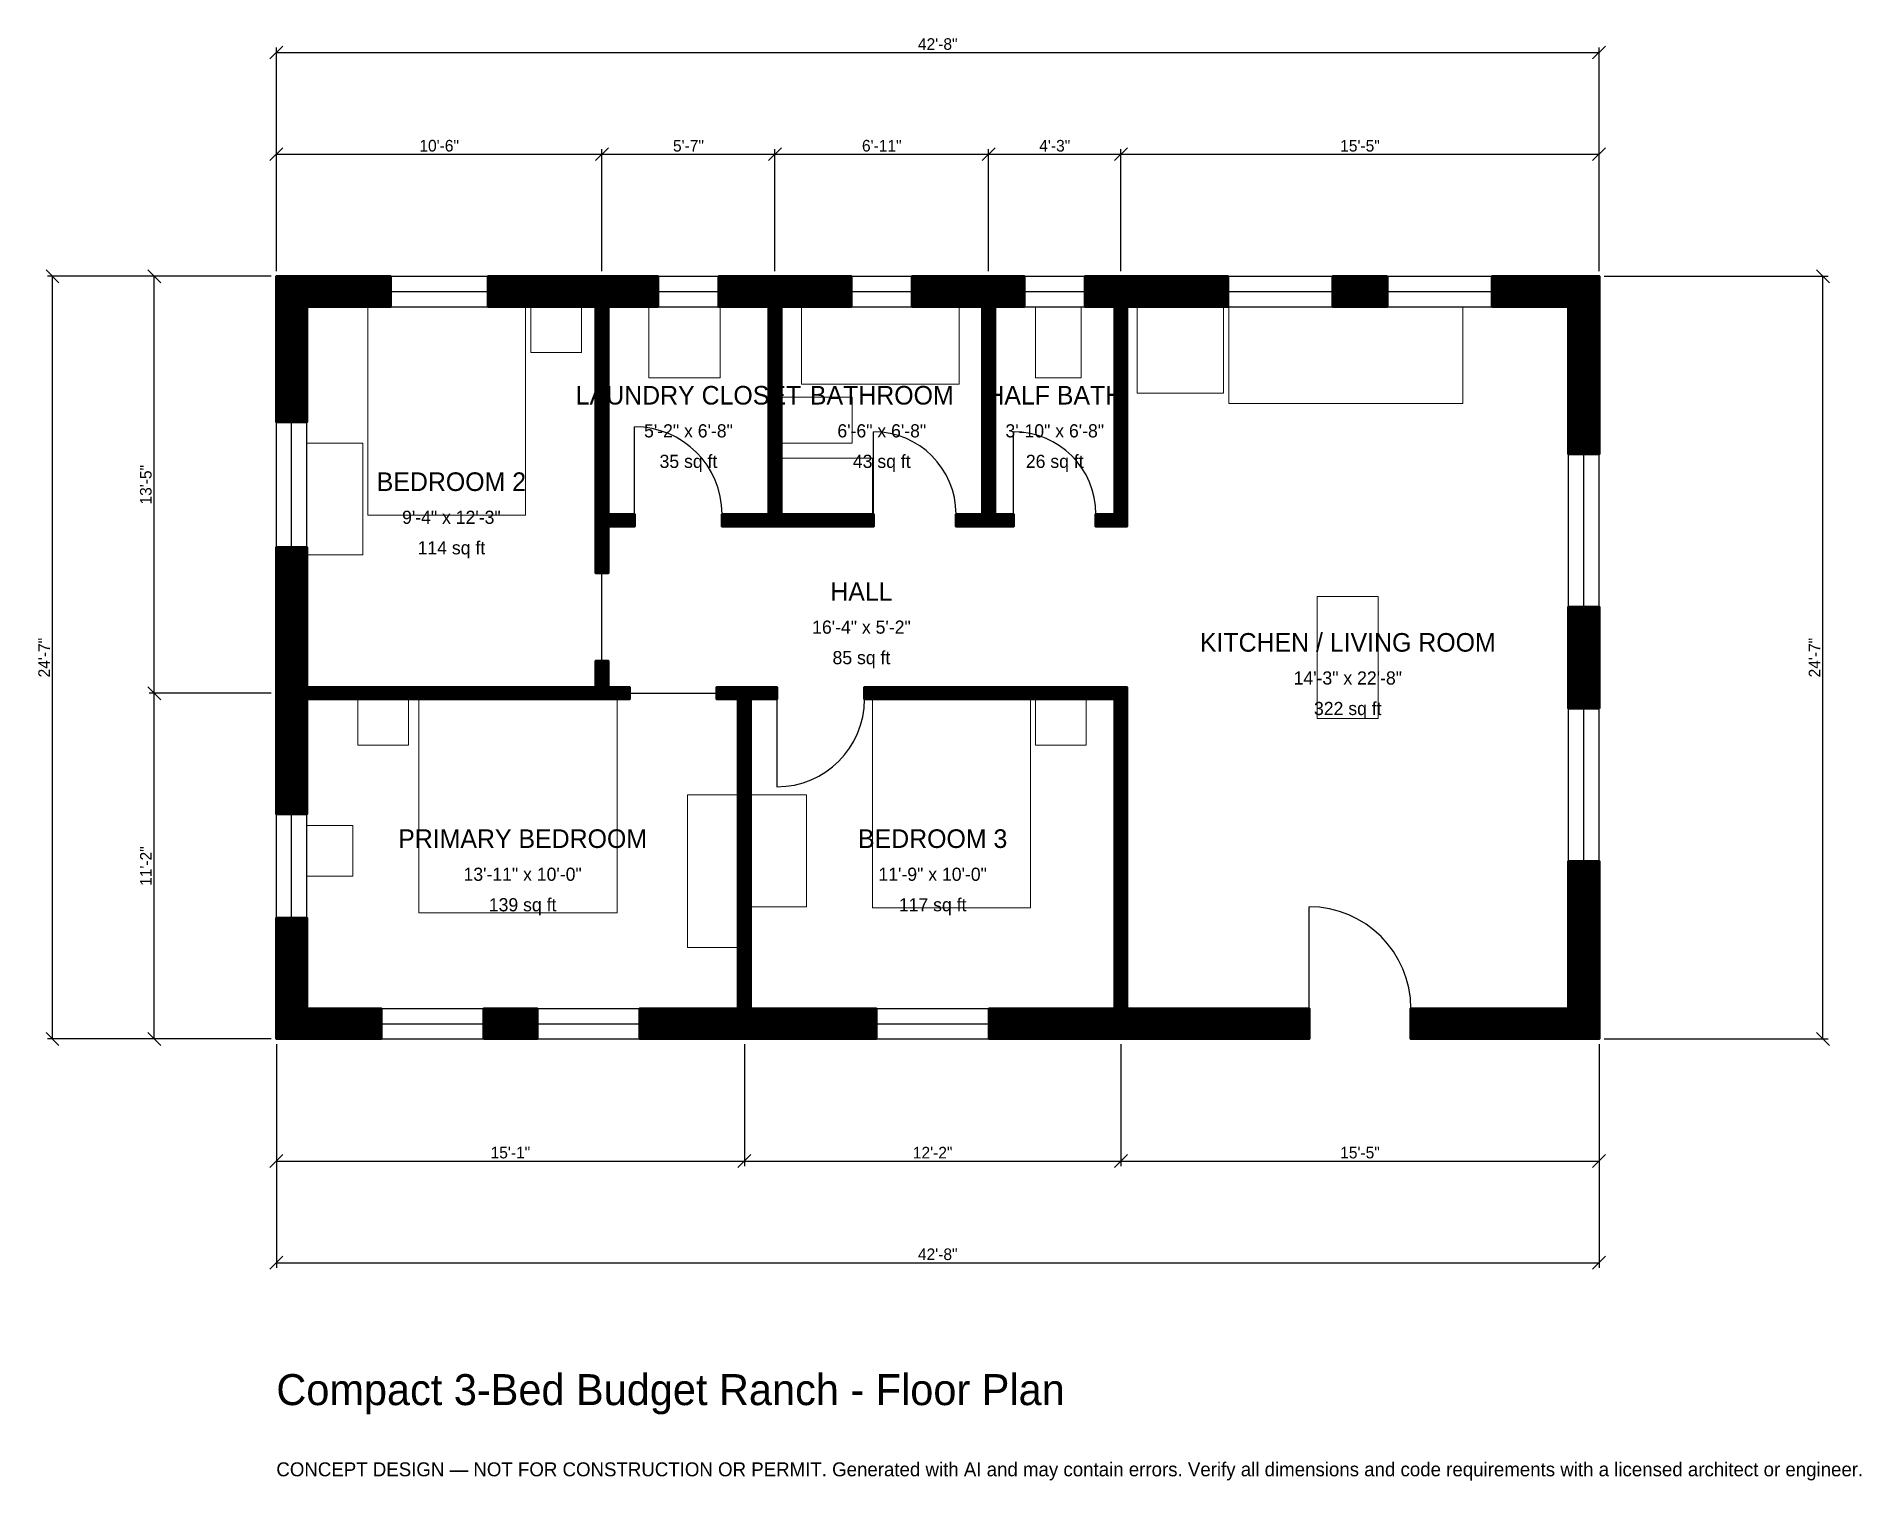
# Model space of a CAD drawing. Header units: inches. Extents: x -93 to 613, y -171 to 388.
import ezdxf
from ezdxf.enums import TextEntityAlignment as Align

# ---------------------------------------------------------------- set-up
doc = ezdxf.new("R2010")
doc.units = ezdxf.units.IN
doc.header["$MEASUREMENT"] = 0
for name, color, linetype, lineweight in [('A-ANNO-DIMS', 1, 'Continuous', 13), ('A-ANNO-TEXT', 7, 'Continuous', 18), ('A-AREA-IDEN', 7, 'Continuous', 18), ('A-DOOR', 2, 'Continuous', 25), ('A-FLOR-FIXT', 9, 'Continuous', 13), ('A-FURN', 9, 'Continuous', 13), ('A-GLAZ', 4, 'Continuous', 25), ('A-WALL', 7, 'Continuous', 50), ('A-WALL-PATT', 8, 'Continuous', 13)]:
    doc.layers.add(name, color=color, linetype=linetype, lineweight=lineweight)
doc.dimstyles.new('PLAN', dxfattribs={"dimtxt": 4.5, "dimasz": 3, "dimexe": 2, "dimexo": 2, "dimgap": 1, "dimtad": 1, "dimdec": 0, "dimlunit": 4, "dimtsz": 2.5, "dimcen": 2.5, "dimclrd": 1, "dimclre": 1, "dimazin": 3, "dimtfac": 1, "dimtmove": 0, "dimatfit": 3})

msp = doc.modelspace()

# ---------------------------------------------------------------- hatches: boundary and pattern name
at = {"layer": 'A-WALL-PATT'}
h = msp.add_hatch(dxfattribs=at)
h.set_pattern_fill('ANSI31', color=8, scale=0.8)
h.paths.add_polyline_path([(175.1969, 0), (140.6168, 0), (140.6168, 11.811), (175.1969, 11.811), (178.7402, 11.811), (178.7402, 131.4961), (170.4724, 131.4961), (170.4724, 136.2205), (178.7402, 136.2205), (183.4646, 136.2205), (193.7008, 136.2205), (193.7008, 131.4961), (183.4646, 131.4961), (183.4646, 11.811), (187.0079, 11.811), (232.0866, 11.811), (232.0866, 0), (187.0079, 0), (183.4646, 0), (183.4646, 0), (178.7402, 0), (178.7402, 0), (175.1969, 0)])
h.paths.add_polyline_path([(80.2493, 0), (80.2493, 11.811), (100.853, 11.811), (100.853, 0), (80.2493, 0)])
h.paths.add_polyline_path([(11.811, 0), (11.811, 0), (0, 0), (0, 0), (0, 0), (0, 11.811), (0, 11.811), (0, 46.8504), (11.811, 46.8504), (11.811, 11.811), (40.4856, 11.811), (40.4856, 0), (11.811, 0)])
h.paths.add_polyline_path([(0, 127.9528), (0, 131.4961), (0, 131.4961), (0, 136.2205), (0, 136.2205), (0, 139.7638), (0, 190.3543), (11.811, 190.3543), (11.811, 139.7638), (11.811, 136.2205), (123.622, 136.2205), (123.622, 146.4567), (128.3465, 146.4567), (128.3465, 136.2205), (136.6142, 136.2205), (136.6142, 131.4961), (128.3465, 131.4961), (123.622, 131.4961), (11.811, 131.4961), (11.811, 127.9528), (11.811, 87.0079), (0, 87.0079), (0, 127.9528)])
h.paths.add_polyline_path([(0, 283.4646), (0, 283.4646), (0, 295.2756), (0, 295.2756), (0, 295.2756), (11.811, 295.2756), (11.811, 295.2756), (44.0945, 295.2756), (44.0945, 283.4646), (11.811, 283.4646), (11.811, 238.7795), (0, 238.7795), (0, 283.4646)])
h.paths.add_polyline_path([(120.0787, 295.2756), (123.622, 295.2756), (123.622, 295.2756), (128.3465, 295.2756), (128.3465, 295.2756), (131.8898, 295.2756), (147.6378, 295.2756), (147.6378, 283.4646), (131.8898, 283.4646), (128.3465, 283.4646), (128.3465, 203.1496), (138.5827, 203.1496), (138.5827, 198.4252), (128.3465, 198.4252), (128.3465, 180.315), (123.622, 180.315), (123.622, 198.4252), (123.622, 203.1496), (123.622, 283.4646), (120.0787, 283.4646), (81.8898, 283.4646), (81.8898, 295.2756), (120.0787, 295.2756)])
h.paths.add_polyline_path([(187.0079, 295.2756), (190.5512, 295.2756), (190.5512, 295.2756), (195.2756, 295.2756), (195.2756, 295.2756), (198.8189, 295.2756), (222.4409, 295.2756), (222.4409, 283.4646), (198.8189, 283.4646), (195.2756, 283.4646), (195.2756, 203.1496), (231.1024, 203.1496), (231.1024, 198.4252), (195.2756, 198.4252), (190.5512, 198.4252), (172.4409, 198.4252), (172.4409, 203.1496), (190.5512, 203.1496), (190.5512, 283.4646), (187.0079, 283.4646), (171.2598, 283.4646), (171.2598, 295.2756), (187.0079, 295.2756)])
h.paths.add_polyline_path([(269.685, 295.2756), (273.2283, 295.2756), (273.2283, 295.2756), (277.9528, 295.2756), (277.9528, 295.2756), (281.4961, 295.2756), (289.3701, 295.2756), (289.3701, 283.4646), (281.4961, 283.4646), (277.9528, 283.4646), (277.9528, 203.1496), (285.2362, 203.1496), (285.2362, 198.4252), (277.9528, 198.4252), (273.2283, 198.4252), (262.9921, 198.4252), (262.9921, 203.1496), (273.2283, 203.1496), (273.2283, 283.4646), (269.685, 283.4646), (246.063, 283.4646), (246.063, 295.2756), (269.685, 295.2756)])
h.paths.add_polyline_path([(320.8661, 295.2756), (324.4094, 295.2756), (324.4094, 295.2756), (329.1339, 295.2756), (329.1339, 295.2756), (332.6772, 295.2756), (368.1759, 295.2756), (368.1759, 283.4646), (332.6772, 283.4646), (329.1339, 283.4646), (329.1339, 203.1496), (329.1339, 198.4252), (324.4094, 198.4252), (317.126, 198.4252), (317.126, 203.1496), (324.4094, 203.1496), (324.4094, 283.4646), (320.8661, 283.4646), (312.9921, 283.4646), (312.9921, 295.2756), (320.8661, 295.2756)])
h.paths.add_polyline_path([(429.8556, 295.2756), (429.8556, 283.4646), (408.727, 283.4646), (408.727, 295.2756), (429.8556, 295.2756)])
h.paths.add_polyline_path([(500, 295.2756), (500, 295.2756), (511.811, 295.2756), (511.811, 295.2756), (511.8111, 295.2756), (511.8111, 283.4646), (511.811, 283.4646), (511.811, 226.378), (500, 226.378), (500, 283.4646), (470.4068, 283.4646), (470.4068, 295.2756), (500, 295.2756)])
h.paths.add_polyline_path([(511.811, 127.9528), (500, 127.9528), (500, 167.3228), (511.811, 167.3228), (511.811, 127.9528)])
h.paths.add_polyline_path([(511.811, 11.811), (511.8111, 11.811), (511.8111, 0), (511.811, 0), (511.811, 0), (500, 0), (500, 0), (438.9764, 0), (438.9764, 11.811), (500, 11.811), (500, 68.8976), (511.811, 68.8976), (511.811, 11.811)])
h.paths.add_polyline_path([(332.6772, 0), (329.1339, 0), (329.1339, 0), (324.4094, 0), (324.4094, 0), (320.8661, 0), (275.7874, 0), (275.7874, 11.811), (320.8661, 11.811), (324.4094, 11.811), (324.4094, 131.4961), (227.5591, 131.4961), (227.5591, 136.2205), (324.4094, 136.2205), (329.1339, 136.2205), (329.1339, 131.4961), (329.1339, 11.811), (332.6772, 11.811), (399.6063, 11.811), (399.6063, 0), (332.6772, 0)])

# ---------------------------------------------------------------- linework, layer by layer
at = {"layer": 'A-DOOR'}
for p, q in [((138.5827, 203.1496), (138.5827, 237.0079)), ((231.1024, 203.1496), (231.1024, 235.0394)), ((285.2362, 203.1496), (285.2362, 235.0394)), ((125.9843, 146.4567), (125.9843, 180.315)), ((136.6142, 133.8583), (170.4724, 133.8583)), ((193.7008, 131.4961), (193.7008, 97.6378)), ((399.6063, 11.811), (399.6063, 51.1811))]:
    msp.add_line(p, q, dxfattribs=at)
for centre, radius, start, end in [((138.5827, 203.1496), 33.8583, 0, 90), ((231.1024, 203.1496), 31.8898, 0, 90), ((285.2362, 203.1496), 31.8898, 0, 90), ((193.7008, 131.4961), 33.8583, 270, 360), ((399.6063, 11.811), 39.3701, 0, 90)]:
    msp.add_arc(centre, radius, start, end, dxfattribs=at)
at = {"layer": 'A-FLOR-FIXT'}
for points in [[(203.1496, 253.5433), (264.1732, 253.5433), (264.1732, 283.4646), (203.1496, 283.4646)], [(293.7008, 255.9055), (311.4173, 255.9055), (311.4173, 283.4646), (293.7008, 283.4646)], [(195.2756, 230.7087), (222.8346, 230.7087), (222.8346, 248.4252), (195.2756, 248.4252)], [(195.2756, 203.1496), (230.7087, 203.1496), (230.7087, 224.8031), (195.2756, 224.8031)]]:
    msp.add_lwpolyline(points, close=True, dxfattribs=at)
at = {"layer": 'A-FURN'}
for points in [[(35.4331, 202.7559), (96.4567, 202.7559), (96.4567, 283.4646), (35.4331, 283.4646)], [(98.4252, 265.748), (118.1102, 265.748), (118.1102, 283.4646), (98.4252, 283.4646)], [(144.0945, 255.9055), (171.6535, 255.9055), (171.6535, 283.4646), (144.0945, 283.4646)], [(333.0709, 250), (366.5354, 250), (366.5354, 283.4646), (333.0709, 283.4646)], [(368.5039, 246.063), (459.0551, 246.063), (459.0551, 283.4646), (368.5039, 283.4646)], [(11.811, 187.4016), (33.4646, 187.4016), (33.4646, 230.7087), (11.811, 230.7087)], [(402.7559, 124.0157), (426.378, 124.0157), (426.378, 171.2598), (402.7559, 171.2598)], [(31.4961, 113.7795), (51.1811, 113.7795), (51.1811, 131.4961), (31.4961, 131.4961)], [(55.1181, 48.8189), (131.8898, 48.8189), (131.8898, 131.4961), (55.1181, 131.4961)], [(230.7087, 50.7874), (291.7323, 50.7874), (291.7323, 131.4961), (230.7087, 131.4961)], [(293.7008, 113.7795), (313.3858, 113.7795), (313.3858, 131.4961), (293.7008, 131.4961)], [(159.0551, 35.4331), (178.7402, 35.4331), (178.7402, 94.4882), (159.0551, 94.4882)], [(183.4646, 51.1811), (205.1181, 51.1811), (205.1181, 94.4882), (183.4646, 94.4882)], [(11.811, 62.9921), (29.5276, 62.9921), (29.5276, 82.6772), (11.811, 82.6772)]]:
    msp.add_lwpolyline(points, close=True, dxfattribs=at)
at = {"layer": 'A-GLAZ'}
for p, q in [((44.0945, 295.2756), (81.8898, 295.2756)), ((147.6378, 295.2756), (171.2598, 295.2756)), ((222.4409, 295.2756), (246.063, 295.2756)), ((289.3701, 295.2756), (312.9921, 295.2756)), ((368.1759, 295.2756), (408.727, 295.2756)), ((429.8556, 295.2756), (470.4068, 295.2756)), ((44.0945, 289.3701), (81.8898, 289.3701)), ((44.0945, 283.4646), (81.8898, 283.4646)), ((147.6378, 289.3701), (171.2598, 289.3701)), ((147.6378, 283.4646), (171.2598, 283.4646)), ((222.4409, 289.3701), (246.063, 289.3701)), ((222.4409, 283.4646), (246.063, 283.4646)), ((289.3701, 289.3701), (312.9921, 289.3701)), ((289.3701, 283.4646), (312.9921, 283.4646)), ((368.1759, 289.3701), (408.727, 289.3701)), ((368.1759, 283.4646), (408.727, 283.4646)), ((429.8556, 289.3701), (470.4068, 289.3701)), ((429.8556, 283.4646), (470.4068, 283.4646)), ((0, 190.3543), (0, 238.7795)), ((5.9055, 190.3543), (5.9055, 238.7795)), ((11.811, 190.3543), (11.811, 238.7795)), ((500, 167.3228), (500, 226.378)), ((505.9055, 167.3228), (505.9055, 226.378)), ((511.811, 167.3228), (511.811, 226.378)), ((500, 68.8976), (500, 127.9528)), ((505.9055, 68.8976), (505.9055, 127.9528)), ((511.811, 68.8976), (511.811, 127.9528)), ((0, 46.8504), (0, 87.0079)), ((5.9055, 46.8504), (5.9055, 87.0079)), ((11.811, 46.8504), (11.811, 87.0079)), ((40.4856, 11.811), (80.2493, 11.811)), ((100.853, 11.811), (140.6168, 11.811)), ((232.0866, 11.811), (275.7874, 11.811)), ((40.4856, 5.9055), (80.2493, 5.9055)), ((40.4856, 0), (80.2493, 0)), ((100.853, 5.9055), (140.6168, 5.9055)), ((100.853, 0), (140.6168, 0)), ((232.0866, 5.9055), (275.7874, 5.9055)), ((232.0866, 0), (275.7874, 0))]:
    msp.add_line(p, q, dxfattribs=at)
at = {"layer": 'A-WALL'}
for points in [[(0, 283.4646), (0, 283.4646), (0, 295.2756), (0, 295.2756), (0, 295.2756), (11.811, 295.2756), (11.811, 295.2756), (44.0945, 295.2756), (44.0945, 283.4646), (11.811, 283.4646), (11.811, 238.7795), (0, 238.7795), (0, 283.4646)], [(120.0787, 295.2756), (123.622, 295.2756), (123.622, 295.2756), (128.3465, 295.2756), (128.3465, 295.2756), (131.8898, 295.2756), (147.6378, 295.2756), (147.6378, 283.4646), (131.8898, 283.4646), (128.3465, 283.4646), (128.3465, 203.1496), (138.5827, 203.1496), (138.5827, 198.4252), (128.3465, 198.4252), (128.3465, 180.315), (123.622, 180.315), (123.622, 198.4252), (123.622, 203.1496), (123.622, 283.4646), (120.0787, 283.4646), (81.8898, 283.4646), (81.8898, 295.2756), (120.0787, 295.2756)], [(187.0079, 295.2756), (190.5512, 295.2756), (190.5512, 295.2756), (195.2756, 295.2756), (195.2756, 295.2756), (198.8189, 295.2756), (222.4409, 295.2756), (222.4409, 283.4646), (198.8189, 283.4646), (195.2756, 283.4646), (195.2756, 203.1496), (231.1024, 203.1496), (231.1024, 198.4252), (195.2756, 198.4252), (190.5512, 198.4252), (172.4409, 198.4252), (172.4409, 203.1496), (190.5512, 203.1496), (190.5512, 283.4646), (187.0079, 283.4646), (171.2598, 283.4646), (171.2598, 295.2756), (187.0079, 295.2756)], [(269.685, 295.2756), (273.2283, 295.2756), (273.2283, 295.2756), (277.9528, 295.2756), (277.9528, 295.2756), (281.4961, 295.2756), (289.3701, 295.2756), (289.3701, 283.4646), (281.4961, 283.4646), (277.9528, 283.4646), (277.9528, 203.1496), (285.2362, 203.1496), (285.2362, 198.4252), (277.9528, 198.4252), (273.2283, 198.4252), (262.9921, 198.4252), (262.9921, 203.1496), (273.2283, 203.1496), (273.2283, 283.4646), (269.685, 283.4646), (246.063, 283.4646), (246.063, 295.2756), (269.685, 295.2756)], [(320.8661, 295.2756), (324.4094, 295.2756), (324.4094, 295.2756), (329.1339, 295.2756), (329.1339, 295.2756), (332.6772, 295.2756), (368.1759, 295.2756), (368.1759, 283.4646), (332.6772, 283.4646), (329.1339, 283.4646), (329.1339, 203.1496), (329.1339, 198.4252), (324.4094, 198.4252), (317.126, 198.4252), (317.126, 203.1496), (324.4094, 203.1496), (324.4094, 283.4646), (320.8661, 283.4646), (312.9921, 283.4646), (312.9921, 295.2756), (320.8661, 295.2756)], [(429.8556, 295.2756), (429.8556, 283.4646), (408.727, 283.4646), (408.727, 295.2756), (429.8556, 295.2756)], [(500, 295.2756), (500, 295.2756), (511.811, 295.2756), (511.811, 295.2756), (511.8111, 295.2756), (511.8111, 283.4646), (511.811, 283.4646), (511.811, 226.378), (500, 226.378), (500, 283.4646), (470.4068, 283.4646), (470.4068, 295.2756), (500, 295.2756)], [(0, 127.9528), (0, 131.4961), (0, 131.4961), (0, 136.2205), (0, 136.2205), (0, 139.7638), (0, 190.3543), (11.811, 190.3543), (11.811, 139.7638), (11.811, 136.2205), (123.622, 136.2205), (123.622, 146.4567), (128.3465, 146.4567), (128.3465, 136.2205), (136.6142, 136.2205), (136.6142, 131.4961), (128.3465, 131.4961), (123.622, 131.4961), (11.811, 131.4961), (11.811, 127.9528), (11.811, 87.0079), (0, 87.0079), (0, 127.9528)], [(511.811, 127.9528), (500, 127.9528), (500, 167.3228), (511.811, 167.3228), (511.811, 127.9528)], [(175.1969, 0), (140.6168, 0), (140.6168, 11.811), (175.1969, 11.811), (178.7402, 11.811), (178.7402, 131.4961), (170.4724, 131.4961), (170.4724, 136.2205), (178.7402, 136.2205), (183.4646, 136.2205), (193.7008, 136.2205), (193.7008, 131.4961), (183.4646, 131.4961), (183.4646, 11.811), (187.0079, 11.811), (232.0866, 11.811), (232.0866, 0), (187.0079, 0), (183.4646, 0), (183.4646, 0), (178.7402, 0), (178.7402, 0), (175.1969, 0)], [(332.6772, 0), (329.1339, 0), (329.1339, 0), (324.4094, 0), (324.4094, 0), (320.8661, 0), (275.7874, 0), (275.7874, 11.811), (320.8661, 11.811), (324.4094, 11.811), (324.4094, 131.4961), (227.5591, 131.4961), (227.5591, 136.2205), (324.4094, 136.2205), (329.1339, 136.2205), (329.1339, 131.4961), (329.1339, 11.811), (332.6772, 11.811), (399.6063, 11.811), (399.6063, 0), (332.6772, 0)], [(511.811, 11.811), (511.8111, 11.811), (511.8111, 0), (511.811, 0), (511.811, 0), (500, 0), (500, 0), (438.9764, 0), (438.9764, 11.811), (500, 11.811), (500, 68.8976), (511.811, 68.8976), (511.811, 11.811)], [(11.811, 0), (11.811, 0), (0, 0), (0, 0), (0, 0), (0, 11.811), (0, 11.811), (0, 46.8504), (11.811, 46.8504), (11.811, 11.811), (40.4856, 11.811), (40.4856, 0), (11.811, 0)], [(80.2493, 0), (80.2493, 11.811), (100.853, 11.811), (100.853, 0), (80.2493, 0)]]:
    msp.add_lwpolyline(points, close=True, dxfattribs=at)

# ---------------------------------------------------------------- texts
at = {"layer": 'A-ANNO-TEXT'}
for s, height, p in [('Compact 3-Bed Budget Ranch - Floor Plan', 12, (0, -141.7323)), ('CONCEPT DESIGN — NOT FOR CONSTRUCTION OR PERMIT. Generated with AI and may contain errors. Verify all dimensions and code requirements with a licensed architect or engineer.', 5.4, (0, -169.2913))]:
    msp.add_text(s, height=height, dxfattribs=at).set_placement(p)
at = {"layer": 'A-AREA-IDEN'}
for s, height, p in [('LAUNDRY CLOSET', 7.2, (159.4488, 249.2126)), ('BATHROOM', 7.2, (234.252, 249.2126)), ('HALF BATH', 7.2, (301.1811, 249.2126)), ('5\'-2" x 6\'-8"', 5.1, (159.4488, 235.4331)), ('6\'-6" x 6\'-8"', 5.1, (234.252, 235.4331)), ('3\'-10" x 6\'-8"', 5.1, (301.1811, 235.4331)), ('35 sq ft', 5.1, (159.4488, 223.622)), ('43 sq ft', 5.1, (234.252, 223.622)), ('26 sq ft', 5.1, (301.1811, 223.622)), ('BEDROOM 2', 7.2, (67.7165, 215.748)), ('9\'-4" x 12\'-3"', 5.1, (67.7165, 201.9685)), ('114 sq ft', 5.1, (67.7165, 190.1575)), ('HALL', 7.2, (226.378, 173.2283)), ('16\'-4" x 5\'-2"', 5.1, (226.378, 159.4488)), ('KITCHEN / LIVING ROOM', 7.2, (414.5669, 153.5433)), ('85 sq ft', 5.1, (226.378, 147.6378)), ('14\'-3" x 22\'-8"', 5.1, (414.5669, 139.7638)), ('322 sq ft', 5.1, (414.5669, 127.9528)), ('PRIMARY BEDROOM', 7.2, (95.2756, 77.5591)), ('BEDROOM 3', 7.2, (253.937, 77.5591)), ('13\'-11" x 10\'-0"', 5.1, (95.2756, 63.7795)), ('11\'-9" x 10\'-0"', 5.1, (253.937, 63.7795)), ('139 sq ft', 5.1, (95.2756, 51.9685)), ('117 sq ft', 5.1, (253.937, 51.9685))]:
    msp.add_text(s, height=height, dxfattribs=at).set_placement(p, align=Align.MIDDLE_CENTER)

# ---------------------------------------------------------------- dimensions: what is measured, and where the dimension line sits
at = {"layer": 'A-ANNO-DIMS'}
for base, p1, p2, text in [((0, 381.8898), (0, 295.2756), (511.811, 295.2756), '42\'-8"'), ((0, 342.5197), (0, 295.2756), (125.9843, 295.2756), '10\'-6"'), ((125.9843, 342.5197), (125.9843, 295.2756), (192.9134, 295.2756), '5\'-7"'), ((192.9134, 342.5197), (192.9134, 295.2756), (275.5906, 295.2756), '6\'-11"'), ((275.5906, 342.5197), (275.5906, 295.2756), (326.7717, 295.2756), '4\'-3"'), ((326.7717, 342.5197), (326.7717, 295.2756), (511.811, 295.2756), '15\'-5"'), ((0, -47.2441), (0, 0), (181.1024, 0), '15\'-1"'), ((0, -86.6142), (0, 0), (511.811, 0), '42\'-8"'), ((181.1024, -47.2441), (181.1024, 0), (326.7717, 0), '12\'-2"'), ((326.7717, -47.2441), (326.7717, 0), (511.811, 0), '15\'-5"')]:
    msp.add_linear_dim(base=base, p1=p1, p2=p2, text=text, dimstyle='PLAN', dxfattribs=at).render()
for base, p1, p2, text in [((-86.6142, 0), (0, 0), (0, 295.2756), '24\'-7"'), ((-47.2441, 133.8583), (0, 133.8583), (0, 295.2756), '13\'-5"'), ((598.4252, 0), (511.811, 0), (511.811, 295.2756), '24\'-7"'), ((-47.2441, 0), (0, 0), (0, 133.8583), '11\'-2"')]:
    msp.add_linear_dim(base=base, p1=p1, p2=p2, angle=90, text=text, dimstyle='PLAN', dxfattribs=at).render()

doc.saveas('drawing.dxf')
